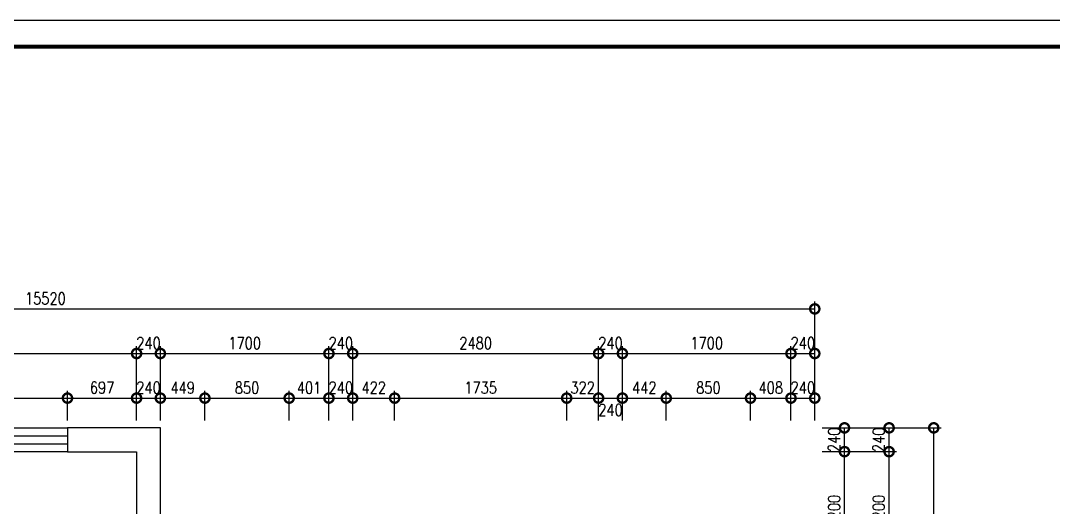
# Model space of a CAD drawing. Header units: millimetres. Extents: x 0 to 211505, y 0 to 22276.
# Drawn here: x 13926 to 24341, y 17366 to 22276 of the extents above; entities that cross this region are included whole.
import ezdxf

# ---------------------------------------------------------------- set-up
doc = ezdxf.new("R2010")
doc.units = ezdxf.units.MM
for name, color, linetype in [('P-墙体', 160, 'Continuous'), ('P-标注', 44, 'Continuous'), ('P-玻璃窗', 136, 'Continuous')]:
    doc.layers.add(name, color=color, linetype=linetype)
doc.styles.add('标准', font='simplex.shx', dxfattribs={"width": 0.8, "bigfont": 'gbcbig.shx'})
doc.dimstyles.new('sjj_1-075', dxfattribs={"dimscale": 75, "dimtxt": 1.6, "dimasz": 2.5, "dimexe": 1, "dimexo": 1, "dimgap": 0.6, "dimtad": 1, "dimdec": 0, "dimzin": 12, "dimdsep": 46, "dimtxsty": '标准', "dimblk": 'DOTSMALL', "dimblk1": 'DOTSMALL', "dimblk2": 'DOTSMALL', "dimcen": 0.125, "dimclrd": 3, "dimclre": 3, "dimclrt": 14, "dimadec": 0, "dimazin": 0, "dimtfac": 1, "dimtdec": 0, "dimtix": 1, "dimtmove": 2, "dimatfit": 3, "dimldrblk": 'DOTSMALL', "dimfxl": 6, "dimfxlon": 1, "dimtvp": 1, "dimtolj": 1, "dimtzin": 0, "dimarcsym": 0})

# ---------------------------------------------------------------- blocks, each defined once
blk = doc.blocks.new('_DotSmall')
at = {"color": 0, "linetype": 'ByBlock', "const_width": 0.5}
blk.add_lwpolyline([(-0.0625, 0, 1), (0.0625, 0, 1)], format="xyb", close=True, dxfattribs=at)
blk = doc.blocks.new('*D1278')
at = {"layer": 'DEFPOINTS', "color": 0}
for p in [(21935, 19368), (6415, 18918), (21935, 18918)]:
    blk.add_point(p, dxfattribs=at)
at = {"layer": 'P-标注', "color": 3, "lineweight": -2}
for p, q in [((6415, 18993), (6415, 19443)), ((21935, 18993), (21935, 19443)), ((6415, 19368), (21935, 19368))]:
    blk.add_line(p, q, dxfattribs=at)
at = {"layer": 'P-标注', "color": 3, "lineweight": -2, "xscale": 187.5, "yscale": 187.5, "zscale": 187.5, "rotation": 180}
blk.add_blockref('_DotSmall', (6415, 19368), dxfattribs=at)
at = {"layer": 'P-标注', "color": 3, "lineweight": -2, "xscale": 187.5, "yscale": 187.5, "zscale": 187.5}
blk.add_blockref('_DotSmall', (21935, 19368), dxfattribs=at)
at = {"layer": 'P-标注', "color": 14, "insert": (14175, 19473), "char_height": 120, "attachment_point": 5, "style": '标准'}
blk.add_mtext('\\A1;15520', dxfattribs=at)
blk = doc.blocks.new('*D1279')
at = {"layer": 'DEFPOINTS', "color": 0}
for p in [(22685, 18168), (23135, 18168), (22685, 7258)]:
    blk.add_point(p, dxfattribs=at)
at = {"layer": 'P-标注', "color": 3, "lineweight": -2}
for p, q in [((22760, 18168), (23210, 18168)), ((23135, 7258), (23135, 18168)), ((22760, 7258), (23210, 7258))]:
    blk.add_line(p, q, dxfattribs=at)
at = {"layer": 'P-标注', "color": 3, "lineweight": -2, "xscale": 187.5, "yscale": 187.5, "zscale": 187.5}
for p, rotation in [((23135, 18168), 89.99998127603168), ((23135, 7258), 269.9999812760316)]:
    blk.add_blockref('_DotSmall', p, dxfattribs=dict(at, rotation=rotation))
at = {"layer": 'P-标注', "color": 14, "insert": (23030, 12713), "char_height": 120, "attachment_point": 5, "rotation": 90, "style": '标准'}
blk.add_mtext('\\A1;10910', dxfattribs=at)
blk = doc.blocks.new('*D1290')
at = {"layer": 'DEFPOINTS', "color": 0}
for p in [(15095, 18918), (9095, 18468), (15095, 18468)]:
    blk.add_point(p, dxfattribs=at)
at = {"layer": 'P-标注', "color": 3, "lineweight": -2}
for p, q in [((9095, 18543), (9095, 18993)), ((15095, 18543), (15095, 18993)), ((9095, 18918), (15095, 18918))]:
    blk.add_line(p, q, dxfattribs=at)
at = {"layer": 'P-标注', "color": 3, "lineweight": -2, "xscale": 187.5, "yscale": 187.5, "zscale": 187.5, "rotation": 180}
blk.add_blockref('_DotSmall', (9095, 18918), dxfattribs=at)
at = {"layer": 'P-标注', "color": 3, "lineweight": -2, "xscale": 187.5, "yscale": 187.5, "zscale": 187.5}
blk.add_blockref('_DotSmall', (15095, 18918), dxfattribs=at)
at = {"layer": 'P-标注', "color": 14, "insert": (12095, 19023), "char_height": 120, "attachment_point": 5, "style": '标准'}
blk.add_mtext('\\A1;6000', dxfattribs=at)
blk = doc.blocks.new('*D1291')
at = {"layer": 'DEFPOINTS', "color": 0}
for p in [(15335, 18918), (15095, 18468), (15335, 18468)]:
    blk.add_point(p, dxfattribs=at)
at = {"layer": 'P-标注', "color": 3, "lineweight": -2}
for p, q in [((15095, 18543), (15095, 18993)), ((15335, 18543), (15335, 18993)), ((15095, 18918), (15335, 18918))]:
    blk.add_line(p, q, dxfattribs=at)
at = {"layer": 'P-标注', "color": 3, "lineweight": -2, "xscale": 187.5, "yscale": 187.5, "zscale": 187.5}
blk.add_blockref('_DotSmall', (15095, 18918), dxfattribs=at)
at = {"layer": 'P-标注', "color": 3, "lineweight": -2, "xscale": 187.5, "yscale": 187.5, "zscale": 187.5, "rotation": 180}
blk.add_blockref('_DotSmall', (15335, 18918), dxfattribs=at)
at = {"layer": 'P-标注', "color": 14, "insert": (15215, 19023), "char_height": 120, "attachment_point": 5, "style": '标准'}
blk.add_mtext('\\A1;240', dxfattribs=at)
blk = doc.blocks.new('*D1292')
at = {"layer": 'DEFPOINTS', "color": 0}
for p in [(17035, 18918), (15335, 18468), (17035, 18468)]:
    blk.add_point(p, dxfattribs=at)
at = {"layer": 'P-标注', "color": 3, "lineweight": -2}
for p, q in [((15335, 18543), (15335, 18993)), ((17035, 18543), (17035, 18993)), ((15335, 18918), (17035, 18918))]:
    blk.add_line(p, q, dxfattribs=at)
at = {"layer": 'P-标注', "color": 3, "lineweight": -2, "xscale": 187.5, "yscale": 187.5, "zscale": 187.5, "rotation": 180}
blk.add_blockref('_DotSmall', (15335, 18918), dxfattribs=at)
at = {"layer": 'P-标注', "color": 3, "lineweight": -2, "xscale": 187.5, "yscale": 187.5, "zscale": 187.5}
blk.add_blockref('_DotSmall', (17035, 18918), dxfattribs=at)
at = {"layer": 'P-标注', "color": 14, "insert": (16185, 19023), "char_height": 120, "attachment_point": 5, "style": '标准'}
blk.add_mtext('\\A1;1700', dxfattribs=at)
blk = doc.blocks.new('*D1293')
at = {"layer": 'DEFPOINTS', "color": 0}
for p in [(17275, 18918), (17035, 18468), (17275, 18468)]:
    blk.add_point(p, dxfattribs=at)
at = {"layer": 'P-标注', "color": 3, "lineweight": -2}
for p, q in [((17035, 18543), (17035, 18993)), ((17275, 18543), (17275, 18993)), ((17035, 18918), (17275, 18918))]:
    blk.add_line(p, q, dxfattribs=at)
at = {"layer": 'P-标注', "color": 3, "lineweight": -2, "xscale": 187.5, "yscale": 187.5, "zscale": 187.5}
blk.add_blockref('_DotSmall', (17035, 18918), dxfattribs=at)
at = {"layer": 'P-标注', "color": 3, "lineweight": -2, "xscale": 187.5, "yscale": 187.5, "zscale": 187.5, "rotation": 180}
blk.add_blockref('_DotSmall', (17275, 18918), dxfattribs=at)
at = {"layer": 'P-标注', "color": 14, "insert": (17155, 19023), "char_height": 120, "attachment_point": 5, "style": '标准'}
blk.add_mtext('\\A1;240', dxfattribs=at)
blk = doc.blocks.new('*D1294')
at = {"layer": 'DEFPOINTS', "color": 0}
for p in [(19755, 18918), (17275, 18468), (19755, 18468)]:
    blk.add_point(p, dxfattribs=at)
at = {"layer": 'P-标注', "color": 3, "lineweight": -2}
for p, q in [((17275, 18543), (17275, 18993)), ((19755, 18543), (19755, 18993)), ((17275, 18918), (19755, 18918))]:
    blk.add_line(p, q, dxfattribs=at)
at = {"layer": 'P-标注', "color": 3, "lineweight": -2, "xscale": 187.5, "yscale": 187.5, "zscale": 187.5, "rotation": 180}
blk.add_blockref('_DotSmall', (17275, 18918), dxfattribs=at)
at = {"layer": 'P-标注', "color": 3, "lineweight": -2, "xscale": 187.5, "yscale": 187.5, "zscale": 187.5}
blk.add_blockref('_DotSmall', (19755, 18918), dxfattribs=at)
at = {"layer": 'P-标注', "color": 14, "insert": (18515, 19023), "char_height": 120, "attachment_point": 5, "style": '标准'}
blk.add_mtext('\\A1;2480', dxfattribs=at)
blk = doc.blocks.new('*D1295')
at = {"layer": 'DEFPOINTS', "color": 0}
for p in [(19995, 18918), (19755, 18468), (19995, 18468)]:
    blk.add_point(p, dxfattribs=at)
at = {"layer": 'P-标注', "color": 3, "lineweight": -2}
for p, q in [((19755, 18543), (19755, 18993)), ((19995, 18543), (19995, 18993)), ((19755, 18918), (19995, 18918))]:
    blk.add_line(p, q, dxfattribs=at)
at = {"layer": 'P-标注', "color": 3, "lineweight": -2, "xscale": 187.5, "yscale": 187.5, "zscale": 187.5}
blk.add_blockref('_DotSmall', (19755, 18918), dxfattribs=at)
at = {"layer": 'P-标注', "color": 3, "lineweight": -2, "xscale": 187.5, "yscale": 187.5, "zscale": 187.5, "rotation": 180}
blk.add_blockref('_DotSmall', (19995, 18918), dxfattribs=at)
at = {"layer": 'P-标注', "color": 14, "insert": (19875, 19023), "char_height": 120, "attachment_point": 5, "style": '标准'}
blk.add_mtext('\\A1;240', dxfattribs=at)
blk = doc.blocks.new('*D1296')
at = {"layer": 'DEFPOINTS', "color": 0}
for p in [(21695, 18918), (19995, 18468), (21695, 18468)]:
    blk.add_point(p, dxfattribs=at)
at = {"layer": 'P-标注', "color": 3, "lineweight": -2}
for p, q in [((19995, 18543), (19995, 18993)), ((21695, 18543), (21695, 18993)), ((19995, 18918), (21695, 18918))]:
    blk.add_line(p, q, dxfattribs=at)
at = {"layer": 'P-标注', "color": 3, "lineweight": -2, "xscale": 187.5, "yscale": 187.5, "zscale": 187.5, "rotation": 180}
blk.add_blockref('_DotSmall', (19995, 18918), dxfattribs=at)
at = {"layer": 'P-标注', "color": 3, "lineweight": -2, "xscale": 187.5, "yscale": 187.5, "zscale": 187.5}
blk.add_blockref('_DotSmall', (21695, 18918), dxfattribs=at)
at = {"layer": 'P-标注', "color": 14, "insert": (20845, 19023), "char_height": 120, "attachment_point": 5, "style": '标准'}
blk.add_mtext('\\A1;1700', dxfattribs=at)
blk = doc.blocks.new('*D1297')
at = {"layer": 'DEFPOINTS', "color": 0}
for p in [(21935, 18918), (21695, 18468), (21935, 18468)]:
    blk.add_point(p, dxfattribs=at)
at = {"layer": 'P-标注', "color": 3, "lineweight": -2}
for p, q in [((21695, 18543), (21695, 18993)), ((21935, 18543), (21935, 18993)), ((21695, 18918), (21935, 18918))]:
    blk.add_line(p, q, dxfattribs=at)
at = {"layer": 'P-标注', "color": 3, "lineweight": -2, "xscale": 187.5, "yscale": 187.5, "zscale": 187.5}
blk.add_blockref('_DotSmall', (21695, 18918), dxfattribs=at)
at = {"layer": 'P-标注', "color": 3, "lineweight": -2, "xscale": 187.5, "yscale": 187.5, "zscale": 187.5, "rotation": 180}
blk.add_blockref('_DotSmall', (21935, 18918), dxfattribs=at)
at = {"layer": 'P-标注', "color": 14, "insert": (21815, 19023), "char_height": 120, "attachment_point": 5, "style": '标准'}
blk.add_mtext('\\A1;240', dxfattribs=at)
blk = doc.blocks.new('*D1306')
at = {"layer": 'DEFPOINTS', "color": 0}
for p in [(22235, 17928), (22685, 17928), (22235, 16728)]:
    blk.add_point(p, dxfattribs=at)
at = {"layer": 'P-标注', "color": 3, "lineweight": -2}
for p, q in [((22310, 17928), (22760, 17928)), ((22685, 16728), (22685, 17928)), ((22310, 16728), (22760, 16728))]:
    blk.add_line(p, q, dxfattribs=at)
at = {"layer": 'P-标注', "color": 3, "lineweight": -2, "xscale": 187.5, "yscale": 187.5, "zscale": 187.5}
for p, rotation in [((22685, 17928), 89.99998127603159), ((22685, 16728), 269.9999812760316)]:
    blk.add_blockref('_DotSmall', p, dxfattribs=dict(at, rotation=rotation))
at = {"layer": 'P-标注', "color": 14, "insert": (22580, 17328), "char_height": 120, "attachment_point": 5, "rotation": 90, "style": '标准'}
blk.add_mtext('\\A1;1200', dxfattribs=at)
blk = doc.blocks.new('*D1307')
at = {"layer": 'DEFPOINTS', "color": 0}
for p in [(22235, 18168), (22685, 18168), (22235, 17928)]:
    blk.add_point(p, dxfattribs=at)
at = {"layer": 'P-标注', "color": 3, "lineweight": -2}
for p, q in [((22310, 18168), (22760, 18168)), ((22685, 17928), (22685, 18168)), ((22310, 17928), (22760, 17928))]:
    blk.add_line(p, q, dxfattribs=at)
at = {"layer": 'P-标注', "color": 3, "lineweight": -2, "xscale": 187.5, "yscale": 187.5, "zscale": 187.5}
for p, rotation in [((22685, 18168), 269.999981276032), ((22685, 17928), 89.99998127603195)]:
    blk.add_blockref('_DotSmall', p, dxfattribs=dict(at, rotation=rotation))
at = {"layer": 'P-标注', "color": 14, "insert": (22580, 18048), "char_height": 120, "attachment_point": 5, "rotation": 90, "style": '标准'}
blk.add_mtext('\\A1;240', dxfattribs=at)
blk = doc.blocks.new('*D1327')
at = {"layer": 'DEFPOINTS', "color": 0}
for p in [(14398, 18468), (9694, 18168), (14398, 18168)]:
    blk.add_point(p, dxfattribs=at)
at = {"layer": 'P-标注', "color": 3, "lineweight": -2}
for p, q in [((9694, 18243), (9694, 18543)), ((14398, 18243), (14398, 18543)), ((9694, 18468), (14398, 18468))]:
    blk.add_line(p, q, dxfattribs=at)
at = {"layer": 'P-标注', "color": 3, "lineweight": -2, "xscale": 187.5, "yscale": 187.5, "zscale": 187.5, "rotation": 180}
blk.add_blockref('_DotSmall', (9694, 18468), dxfattribs=at)
at = {"layer": 'P-标注', "color": 3, "lineweight": -2, "xscale": 187.5, "yscale": 187.5, "zscale": 187.5}
blk.add_blockref('_DotSmall', (14398, 18468), dxfattribs=at)
at = {"layer": 'P-标注', "color": 14, "insert": (12046, 18573), "char_height": 120, "attachment_point": 5, "style": '标准'}
blk.add_mtext('\\A1;4704', dxfattribs=at)
blk = doc.blocks.new('*D1328')
at = {"layer": 'DEFPOINTS', "color": 0}
for p in [(15095, 18468), (14398, 18168), (15095, 18168)]:
    blk.add_point(p, dxfattribs=at)
at = {"layer": 'P-标注', "color": 3, "lineweight": -2}
for p, q in [((14398, 18243), (14398, 18543)), ((15095, 18243), (15095, 18543)), ((14398, 18468), (15095, 18468))]:
    blk.add_line(p, q, dxfattribs=at)
at = {"layer": 'P-标注', "color": 3, "lineweight": -2, "xscale": 187.5, "yscale": 187.5, "zscale": 187.5, "rotation": 180}
blk.add_blockref('_DotSmall', (14398, 18468), dxfattribs=at)
at = {"layer": 'P-标注', "color": 3, "lineweight": -2, "xscale": 187.5, "yscale": 187.5, "zscale": 187.5}
blk.add_blockref('_DotSmall', (15095, 18468), dxfattribs=at)
at = {"layer": 'P-标注', "color": 14, "insert": (14747, 18573), "char_height": 120, "attachment_point": 5, "style": '标准'}
blk.add_mtext('\\A1;697', dxfattribs=at)
blk = doc.blocks.new('*D1329')
at = {"layer": 'DEFPOINTS', "color": 0}
for p in [(15335, 18468), (15095, 18168), (15335, 18168)]:
    blk.add_point(p, dxfattribs=at)
at = {"layer": 'P-标注', "color": 3, "lineweight": -2}
for p, q in [((15095, 18243), (15095, 18543)), ((15335, 18243), (15335, 18543)), ((15095, 18468), (15335, 18468))]:
    blk.add_line(p, q, dxfattribs=at)
at = {"layer": 'P-标注', "color": 3, "lineweight": -2, "xscale": 187.5, "yscale": 187.5, "zscale": 187.5}
blk.add_blockref('_DotSmall', (15095, 18468), dxfattribs=at)
at = {"layer": 'P-标注', "color": 3, "lineweight": -2, "xscale": 187.5, "yscale": 187.5, "zscale": 187.5, "rotation": 180}
blk.add_blockref('_DotSmall', (15335, 18468), dxfattribs=at)
at = {"layer": 'P-标注', "color": 14, "insert": (15215, 18573), "char_height": 120, "attachment_point": 5, "style": '标准'}
blk.add_mtext('\\A1;240', dxfattribs=at)
blk = doc.blocks.new('*D1330')
at = {"layer": 'DEFPOINTS', "color": 0}
for p in [(15784, 18468), (15335, 18168), (15784, 18168)]:
    blk.add_point(p, dxfattribs=at)
at = {"layer": 'P-标注', "color": 3, "lineweight": -2}
for p, q in [((15335, 18243), (15335, 18543)), ((15784, 18243), (15784, 18543)), ((15335, 18468), (15784, 18468))]:
    blk.add_line(p, q, dxfattribs=at)
at = {"layer": 'P-标注', "color": 3, "lineweight": -2, "xscale": 187.5, "yscale": 187.5, "zscale": 187.5, "rotation": 180}
blk.add_blockref('_DotSmall', (15335, 18468), dxfattribs=at)
at = {"layer": 'P-标注', "color": 3, "lineweight": -2, "xscale": 187.5, "yscale": 187.5, "zscale": 187.5}
blk.add_blockref('_DotSmall', (15784, 18468), dxfattribs=at)
at = {"layer": 'P-标注', "color": 14, "insert": (15560, 18573), "char_height": 120, "attachment_point": 5, "style": '标准'}
blk.add_mtext('\\A1;449', dxfattribs=at)
blk = doc.blocks.new('*D1331')
at = {"layer": 'DEFPOINTS', "color": 0}
for p in [(16634, 18468), (15784, 18168), (16634, 18168)]:
    blk.add_point(p, dxfattribs=at)
at = {"layer": 'P-标注', "color": 3, "lineweight": -2}
for p, q in [((15784, 18243), (15784, 18543)), ((16634, 18243), (16634, 18543)), ((15784, 18468), (16634, 18468))]:
    blk.add_line(p, q, dxfattribs=at)
at = {"layer": 'P-标注', "color": 3, "lineweight": -2, "xscale": 187.5, "yscale": 187.5, "zscale": 187.5, "rotation": 180}
blk.add_blockref('_DotSmall', (15784, 18468), dxfattribs=at)
at = {"layer": 'P-标注', "color": 3, "lineweight": -2, "xscale": 187.5, "yscale": 187.5, "zscale": 187.5}
blk.add_blockref('_DotSmall', (16634, 18468), dxfattribs=at)
at = {"layer": 'P-标注', "color": 14, "insert": (16209, 18573), "char_height": 120, "attachment_point": 5, "style": '标准'}
blk.add_mtext('\\A1;850', dxfattribs=at)
blk = doc.blocks.new('*D1332')
at = {"layer": 'DEFPOINTS', "color": 0}
for p in [(17035, 18468), (16634, 18168), (17035, 18168)]:
    blk.add_point(p, dxfattribs=at)
at = {"layer": 'P-标注', "color": 3, "lineweight": -2}
for p, q in [((16634, 18243), (16634, 18543)), ((17035, 18243), (17035, 18543)), ((16634, 18468), (17035, 18468))]:
    blk.add_line(p, q, dxfattribs=at)
at = {"layer": 'P-标注', "color": 3, "lineweight": -2, "xscale": 187.5, "yscale": 187.5, "zscale": 187.5, "rotation": 180}
blk.add_blockref('_DotSmall', (16634, 18468), dxfattribs=at)
at = {"layer": 'P-标注', "color": 3, "lineweight": -2, "xscale": 187.5, "yscale": 187.5, "zscale": 187.5}
blk.add_blockref('_DotSmall', (17035, 18468), dxfattribs=at)
at = {"layer": 'P-标注', "color": 14, "insert": (16835, 18573), "char_height": 120, "attachment_point": 5, "style": '标准'}
blk.add_mtext('\\A1;401', dxfattribs=at)
blk = doc.blocks.new('*D1333')
at = {"layer": 'DEFPOINTS', "color": 0}
for p in [(17275, 18468), (17035, 18168), (17275, 18168)]:
    blk.add_point(p, dxfattribs=at)
at = {"layer": 'P-标注', "color": 3, "lineweight": -2}
for p, q in [((17035, 18243), (17035, 18543)), ((17275, 18243), (17275, 18543)), ((17035, 18468), (17275, 18468))]:
    blk.add_line(p, q, dxfattribs=at)
at = {"layer": 'P-标注', "color": 3, "lineweight": -2, "xscale": 187.5, "yscale": 187.5, "zscale": 187.5}
blk.add_blockref('_DotSmall', (17035, 18468), dxfattribs=at)
at = {"layer": 'P-标注', "color": 3, "lineweight": -2, "xscale": 187.5, "yscale": 187.5, "zscale": 187.5, "rotation": 180}
blk.add_blockref('_DotSmall', (17275, 18468), dxfattribs=at)
at = {"layer": 'P-标注', "color": 14, "insert": (17155, 18573), "char_height": 120, "attachment_point": 5, "style": '标准'}
blk.add_mtext('\\A1;240', dxfattribs=at)
blk = doc.blocks.new('*D1334')
at = {"layer": 'DEFPOINTS', "color": 0}
for p in [(17698, 18468), (17275, 18168), (17698, 18168)]:
    blk.add_point(p, dxfattribs=at)
at = {"layer": 'P-标注', "color": 3, "lineweight": -2}
for p, q in [((17275, 18243), (17275, 18543)), ((17698, 18243), (17698, 18543)), ((17275, 18468), (17698, 18468))]:
    blk.add_line(p, q, dxfattribs=at)
at = {"layer": 'P-标注', "color": 3, "lineweight": -2, "xscale": 187.5, "yscale": 187.5, "zscale": 187.5, "rotation": 180}
blk.add_blockref('_DotSmall', (17275, 18468), dxfattribs=at)
at = {"layer": 'P-标注', "color": 3, "lineweight": -2, "xscale": 187.5, "yscale": 187.5, "zscale": 187.5}
blk.add_blockref('_DotSmall', (17698, 18468), dxfattribs=at)
at = {"layer": 'P-标注', "color": 14, "insert": (17487, 18573), "char_height": 120, "attachment_point": 5, "style": '标准'}
blk.add_mtext('\\A1;422', dxfattribs=at)
blk = doc.blocks.new('*D1335')
at = {"layer": 'DEFPOINTS', "color": 0}
for p in [(19433, 18468), (17698, 18168), (19433, 18168)]:
    blk.add_point(p, dxfattribs=at)
at = {"layer": 'P-标注', "color": 3, "lineweight": -2}
for p, q in [((17698, 18243), (17698, 18543)), ((19433, 18243), (19433, 18543)), ((17698, 18468), (19433, 18468))]:
    blk.add_line(p, q, dxfattribs=at)
at = {"layer": 'P-标注', "color": 3, "lineweight": -2, "xscale": 187.5, "yscale": 187.5, "zscale": 187.5, "rotation": 180}
blk.add_blockref('_DotSmall', (17698, 18468), dxfattribs=at)
at = {"layer": 'P-标注', "color": 3, "lineweight": -2, "xscale": 187.5, "yscale": 187.5, "zscale": 187.5}
blk.add_blockref('_DotSmall', (19433, 18468), dxfattribs=at)
at = {"layer": 'P-标注', "color": 14, "insert": (18565, 18573), "char_height": 120, "attachment_point": 5, "style": '标准'}
blk.add_mtext('\\A1;1735', dxfattribs=at)
blk = doc.blocks.new('*D1336')
at = {"layer": 'DEFPOINTS', "color": 0}
for p in [(19755, 18468), (19433, 18168), (19755, 18168)]:
    blk.add_point(p, dxfattribs=at)
at = {"layer": 'P-标注', "color": 3, "lineweight": -2}
for p, q in [((19433, 18243), (19433, 18543)), ((19755, 18243), (19755, 18543)), ((19433, 18468), (19755, 18468))]:
    blk.add_line(p, q, dxfattribs=at)
at = {"layer": 'P-标注', "color": 3, "lineweight": -2, "xscale": 187.5, "yscale": 187.5, "zscale": 187.5}
blk.add_blockref('_DotSmall', (19433, 18468), dxfattribs=at)
at = {"layer": 'P-标注', "color": 3, "lineweight": -2, "xscale": 187.5, "yscale": 187.5, "zscale": 187.5, "rotation": 180}
blk.add_blockref('_DotSmall', (19755, 18468), dxfattribs=at)
at = {"layer": 'P-标注', "color": 14, "insert": (19594, 18573), "char_height": 120, "attachment_point": 5, "style": '标准'}
blk.add_mtext('\\A1;322', dxfattribs=at)
blk = doc.blocks.new('*D1337')
at = {"layer": 'DEFPOINTS', "color": 0}
for p in [(19995, 18468), (19755, 18168), (19995, 18168)]:
    blk.add_point(p, dxfattribs=at)
at = {"layer": 'P-标注', "color": 3, "lineweight": -2}
for p, q in [((19755, 18243), (19755, 18543)), ((19995, 18243), (19995, 18543)), ((19755, 18468), (19995, 18468))]:
    blk.add_line(p, q, dxfattribs=at)
at = {"layer": 'P-标注', "color": 3, "lineweight": -2, "xscale": 187.5, "yscale": 187.5, "zscale": 187.5, "rotation": 180}
blk.add_blockref('_DotSmall', (19755, 18468), dxfattribs=at)
at = {"layer": 'P-标注', "color": 3, "lineweight": -2, "xscale": 187.5, "yscale": 187.5, "zscale": 187.5}
blk.add_blockref('_DotSmall', (19995, 18468), dxfattribs=at)
at = {"layer": 'P-标注', "color": 14, "insert": (19875, 18348), "char_height": 120, "attachment_point": 5, "style": '标准'}
blk.add_mtext('\\A1;240', dxfattribs=at)
blk = doc.blocks.new('*D1338')
at = {"layer": 'DEFPOINTS', "color": 0}
for p in [(20437, 18468), (19995, 18168), (20437, 18168)]:
    blk.add_point(p, dxfattribs=at)
at = {"layer": 'P-标注', "color": 3, "lineweight": -2}
for p, q in [((19995, 18243), (19995, 18543)), ((20437, 18243), (20437, 18543)), ((19995, 18468), (20437, 18468))]:
    blk.add_line(p, q, dxfattribs=at)
at = {"layer": 'P-标注', "color": 3, "lineweight": -2, "xscale": 187.5, "yscale": 187.5, "zscale": 187.5, "rotation": 180}
blk.add_blockref('_DotSmall', (19995, 18468), dxfattribs=at)
at = {"layer": 'P-标注', "color": 3, "lineweight": -2, "xscale": 187.5, "yscale": 187.5, "zscale": 187.5}
blk.add_blockref('_DotSmall', (20437, 18468), dxfattribs=at)
at = {"layer": 'P-标注', "color": 14, "insert": (20216, 18573), "char_height": 120, "attachment_point": 5, "style": '标准'}
blk.add_mtext('\\A1;442', dxfattribs=at)
blk = doc.blocks.new('*D1339')
at = {"layer": 'DEFPOINTS', "color": 0}
for p in [(21287, 18468), (20437, 18168), (21287, 18168)]:
    blk.add_point(p, dxfattribs=at)
at = {"layer": 'P-标注', "color": 3, "lineweight": -2}
for p, q in [((20437, 18243), (20437, 18543)), ((21287, 18243), (21287, 18543)), ((20437, 18468), (21287, 18468))]:
    blk.add_line(p, q, dxfattribs=at)
at = {"layer": 'P-标注', "color": 3, "lineweight": -2, "xscale": 187.5, "yscale": 187.5, "zscale": 187.5, "rotation": 180}
blk.add_blockref('_DotSmall', (20437, 18468), dxfattribs=at)
at = {"layer": 'P-标注', "color": 3, "lineweight": -2, "xscale": 187.5, "yscale": 187.5, "zscale": 187.5}
blk.add_blockref('_DotSmall', (21287, 18468), dxfattribs=at)
at = {"layer": 'P-标注', "color": 14, "insert": (20862, 18573), "char_height": 120, "attachment_point": 5, "style": '标准'}
blk.add_mtext('\\A1;850', dxfattribs=at)
blk = doc.blocks.new('*D1340')
at = {"layer": 'DEFPOINTS', "color": 0}
for p in [(21695, 18468), (21287, 18168), (21695, 18168)]:
    blk.add_point(p, dxfattribs=at)
at = {"layer": 'P-标注', "color": 3, "lineweight": -2}
for p, q in [((21287, 18243), (21287, 18543)), ((21695, 18243), (21695, 18543)), ((21287, 18468), (21695, 18468))]:
    blk.add_line(p, q, dxfattribs=at)
at = {"layer": 'P-标注', "color": 3, "lineweight": -2, "xscale": 187.5, "yscale": 187.5, "zscale": 187.5, "rotation": 180}
blk.add_blockref('_DotSmall', (21287, 18468), dxfattribs=at)
at = {"layer": 'P-标注', "color": 3, "lineweight": -2, "xscale": 187.5, "yscale": 187.5, "zscale": 187.5}
blk.add_blockref('_DotSmall', (21695, 18468), dxfattribs=at)
at = {"layer": 'P-标注', "color": 14, "insert": (21491, 18573), "char_height": 120, "attachment_point": 5, "style": '标准'}
blk.add_mtext('\\A1;408', dxfattribs=at)
blk = doc.blocks.new('*D1341')
at = {"layer": 'DEFPOINTS', "color": 0}
for p in [(21935, 18468), (21695, 18168), (21935, 18168)]:
    blk.add_point(p, dxfattribs=at)
at = {"layer": 'P-标注', "color": 3, "lineweight": -2}
for p, q in [((21695, 18243), (21695, 18543)), ((21935, 18243), (21935, 18543)), ((21695, 18468), (21935, 18468))]:
    blk.add_line(p, q, dxfattribs=at)
at = {"layer": 'P-标注', "color": 3, "lineweight": -2, "xscale": 187.5, "yscale": 187.5, "zscale": 187.5}
blk.add_blockref('_DotSmall', (21695, 18468), dxfattribs=at)
at = {"layer": 'P-标注', "color": 3, "lineweight": -2, "xscale": 187.5, "yscale": 187.5, "zscale": 187.5, "rotation": 180}
blk.add_blockref('_DotSmall', (21935, 18468), dxfattribs=at)
at = {"layer": 'P-标注', "color": 14, "insert": (21815, 18573), "char_height": 120, "attachment_point": 5, "style": '标准'}
blk.add_mtext('\\A1;240', dxfattribs=at)
blk = doc.blocks.new('*D1350')
at = {"layer": 'DEFPOINTS', "color": 0}
for p in [(21935, 17928), (22235, 17928), (21935, 16728)]:
    blk.add_point(p, dxfattribs=at)
at = {"layer": 'P-标注', "color": 3, "lineweight": -2}
for p, q in [((22010, 17928), (22310, 17928)), ((22235, 16728), (22235, 17928)), ((22010, 16728), (22310, 16728))]:
    blk.add_line(p, q, dxfattribs=at)
at = {"layer": 'P-标注', "color": 3, "lineweight": -2, "xscale": 187.5, "yscale": 187.5, "zscale": 187.5}
for p, rotation in [((22235, 17928), 89.99998127603159), ((22235, 16728), 269.9999812760316)]:
    blk.add_blockref('_DotSmall', p, dxfattribs=dict(at, rotation=rotation))
at = {"layer": 'P-标注', "color": 14, "insert": (22130, 17328), "char_height": 120, "attachment_point": 5, "rotation": 90, "style": '标准'}
blk.add_mtext('\\A1;1200', dxfattribs=at)
blk = doc.blocks.new('*D1351')
at = {"layer": 'DEFPOINTS', "color": 0}
for p in [(21935, 18168), (22235, 18168), (21935, 17928)]:
    blk.add_point(p, dxfattribs=at)
at = {"layer": 'P-标注', "color": 3, "lineweight": -2}
for p, q in [((22010, 18168), (22310, 18168)), ((22235, 17928), (22235, 18168)), ((22010, 17928), (22310, 17928))]:
    blk.add_line(p, q, dxfattribs=at)
at = {"layer": 'P-标注', "color": 3, "lineweight": -2, "xscale": 187.5, "yscale": 187.5, "zscale": 187.5}
for p, rotation in [((22235, 18168), 269.999981276032), ((22235, 17928), 89.99998127603195)]:
    blk.add_blockref('_DotSmall', p, dxfattribs=dict(at, rotation=rotation))
at = {"layer": 'P-标注', "color": 14, "insert": (22130, 18048), "char_height": 120, "attachment_point": 5, "rotation": 90, "style": '标准'}
blk.add_mtext('\\A1;240', dxfattribs=at)
blk = doc.blocks.new('home_blk_120')
at = {"layer": 'P-玻璃窗'}
blk.add_lwpolyline([(155518.845291, 29455), (160222.724215, 29455), (160222.724215, 29215), (155518.845291, 29215)], close=True, dxfattribs=at)
for points in [[(155518.845291, 29375), (160222.724215, 29375)], [(155518.845291, 29295), (160222.724215, 29295)]]:
    blk.add_lwpolyline(points, dxfattribs=at)
blk = doc.blocks.new('title_block_a3')
at = {"color": 142}
blk.add_line((420, 297), (0, 297), dxfattribs=at)
at = {"color": 142, "const_width": 0.5}
blk.add_lwpolyline([(3.5, 293.5), (416.5, 293.5), (416.5, 3.5), (3.5, 3.5)], close=True, dxfattribs=at)

msp = doc.modelspace()

# ---------------------------------------------------------------- linework, layer by layer
at = {"layer": 'P-墙体'}
for p, q in [((15335.4, 18167.8), (14398.1, 18167.8)), ((14398.1, 18167.8), (14398.1, 17927.8)), ((15335.4, 16727.8), (15335.4, 18167.8)), ((14398.1, 17927.8), (15095.4, 17927.8)), ((15095.4, 17927.8), (15095.4, 16727.8))]:
    msp.add_line(p, q, dxfattribs=at)

# ---------------------------------------------------------------- block references
at = {"color": 0, "linetype": 'ByBlock', "xscale": 75.00187504687618, "yscale": 75.00187504687618, "zscale": 75.00187504687618}
msp.add_blockref('title_block_a3', (0, 0), dxfattribs=at)
at = {"layer": 'P-玻璃窗', "color": 0, "linetype": 'ByBlock'}
msp.add_blockref('home_blk_120', (-145824.6, -11287.2), dxfattribs=at)

# ---------------------------------------------------------------- dimensions: what is measured, and where the dimension line sits
at = {"layer": 'P-标注'}
for base, p1, p2, picture, middle in [((21935.4, 19367.8), (6415.4, 18917.8), (21935.4, 18917.8), '*D1278', (14175.4, 19472.8)), ((15095.4, 18917.8), (9095.4, 18467.8), (15095.4, 18467.8), '*D1290', (12095.4, 19022.8)), ((15335.4, 18917.8), (15095.4, 18467.8), (15335.4, 18467.8), '*D1291', (15215.4, 19022.8)), ((17035.4, 18917.8), (15335.4, 18467.8), (17035.4, 18467.8), '*D1292', (16185.4, 19022.8)), ((17275.4, 18917.8), (17035.4, 18467.8), (17275.4, 18467.8), '*D1293', (17155.4, 19022.8)), ((19755.4, 18917.8), (17275.4, 18467.8), (19755.4, 18467.8), '*D1294', (18515.4, 19022.8)), ((19995.4, 18917.8), (19755.4, 18467.8), (19995.4, 18467.8), '*D1295', (19875.4, 19022.8)), ((21695.4, 18917.8), (19995.4, 18467.8), (21695.4, 18467.8), '*D1296', (20845.4, 19022.8)), ((21935.4, 18917.8), (21695.4, 18467.8), (21935.4, 18467.8), '*D1297', (21815.4, 19022.8)), ((14398.1, 18467.8), (9694.2, 18167.8), (14398.1, 18167.8), '*D1327', (12046.1, 18572.8)), ((15095.4, 18467.8), (14398.1, 18167.8), (15095.4, 18167.8), '*D1328', (14746.7, 18572.8)), ((15335.4, 18467.8), (15095.4, 18167.8), (15335.4, 18167.8), '*D1329', (15215.4, 18572.8)), ((15783.8746, 18467.8178), (15335.3544, 18167.8178), (15783.8746, 18167.8178), '*D1330', (15559.6145, 18572.8178)), ((16633.9, 18467.8), (15783.9, 18167.8), (16633.9, 18167.8), '*D1331', (16208.9, 18572.8)), ((17035.3544, 18467.8178), (16633.8746, 18167.8178), (17035.3544, 18167.8178), '*D1332', (16834.6145, 18572.8178)), ((17275.4, 18467.8), (17035.4, 18167.8), (17275.4, 18167.8), '*D1333', (17155.4, 18572.8)), ((17697.8, 18467.8), (17275.4, 18167.8), (17697.8, 18167.8), '*D1334', (17486.6, 18572.8)), ((19433, 18467.8), (17697.8, 18167.8), (19433, 18167.8), '*D1335', (18565.4, 18572.8)), ((19755.4, 18467.8), (19433, 18167.8), (19755.4, 18167.8), '*D1336', (19594.2, 18572.8)), ((20437, 18467.8), (19995.4, 18167.8), (20437, 18167.8), '*D1338', (20216.2, 18572.8)), ((21287, 18467.8), (20437, 18167.8), (21287, 18167.8), '*D1339', (20862, 18572.8)), ((21695.4, 18467.8), (21287, 18167.8), (21695.4, 18167.8), '*D1340', (21491.2, 18572.8)), ((21935.4, 18467.8), (21695.4, 18167.8), (21935.4, 18167.8), '*D1341', (21815.4, 18572.8))]:
    dim = msp.add_linear_dim(base=base, p1=p1, p2=p2, dimstyle='sjj_1-075', dxfattribs=at)
    dim.commit()
    dim.dimension.update_dxf_attribs({"geometry": picture, "text_midpoint": middle})
dim = msp.add_linear_dim(base=(19995.4, 18467.8), p1=(19755.4, 18167.8), p2=(19995.4, 18167.8), dimstyle='sjj_1-075', dxfattribs=at)
dim.commit()
dim.dimension.update_dxf_attribs({"geometry": '*D1337', "text_midpoint": (19875.4, 18347.8), "dimtype": 160})
for base, p1, p2, picture, middle in [((22235.4, 18167.8), (21935.4, 17927.8), (21935.4, 18167.8), '*D1351', (22130.4, 18047.8)), ((22685.4, 18167.8), (22235.4, 17927.8), (22235.4, 18167.8), '*D1307', (22580.4, 18047.8)), ((23135.4, 18167.8), (22685.4, 7257.8), (22685.4, 18167.8), '*D1279', (23030.4, 12712.8)), ((22235.4, 17927.8), (21935.4, 16727.8), (21935.4, 17927.8), '*D1350', (22130.4, 17327.8)), ((22685.4, 17927.8), (22235.4, 16727.8), (22235.4, 17927.8), '*D1306', (22580.4, 17327.8))]:
    dim = msp.add_linear_dim(base=base, p1=p1, p2=p2, angle=89.99998, dimstyle='sjj_1-075', dxfattribs=at)
    dim.commit()
    dim.dimension.update_dxf_attribs({"geometry": picture, "text_midpoint": middle})

doc.saveas('drawing.dxf')
